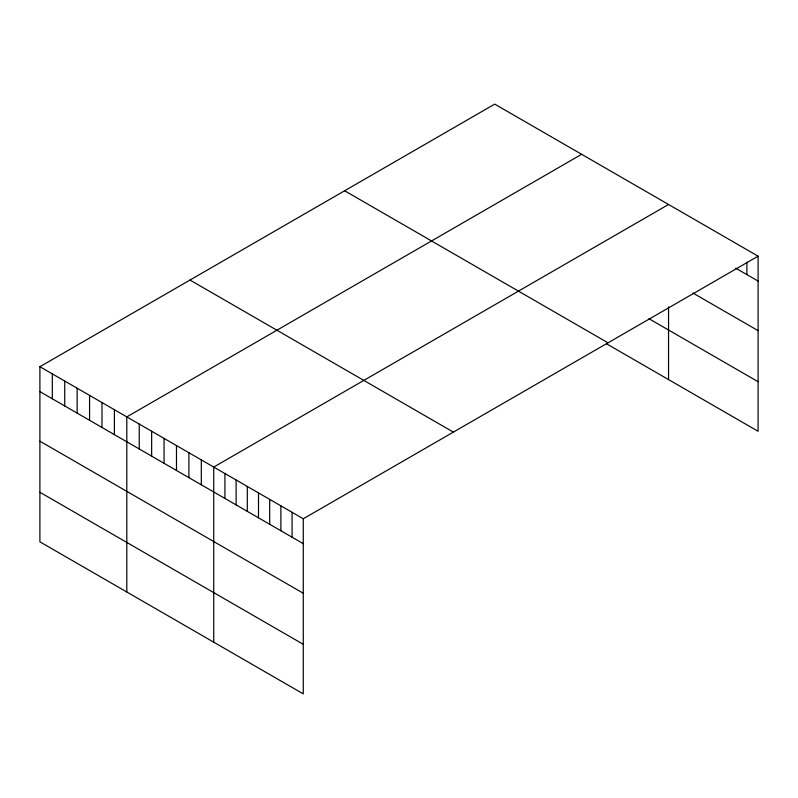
<?xml version="1.0" encoding="UTF-8"?>
<svg xmlns="http://www.w3.org/2000/svg" width="798" height="798" viewBox="0 0 798 798"><rect width="100%" height="100%" fill="white"/><g stroke="black" fill="none" stroke-linecap="round" stroke-linejoin="round"><path stroke-width="1.2" d="M39.9 366.711L303.28 518.77L303.28 693.881L39.9 541.822L39.9 366.711L494.72 104.119L758.1 256.178L758.1 431.289L606.47 343.748M581.642 154.293L126.812 416.885L126.812 592.006M668.554 204.478L213.724 467.069L213.724 642.181M303.28 518.77L758.1 256.178M735.716 268.168L758.1 281.086M692.973 293.056L758.1 330.651M648.894 318.671L758.1 381.723M344.636 190.772L608.006 342.831M189.994 280.048L453.364 432.107M39.9 391.619L303.28 543.677M39.9 441.184L303.28 593.243M39.9 492.256L303.28 644.315M746.908 262.173L746.908 274.622M668.554 306.811L668.554 379.589M292.078 512.306L292.078 537.214M280.886 505.842L280.886 530.75M269.694 499.378L269.694 524.296M258.502 492.915L258.502 517.832M247.31 486.451L247.31 511.368M236.118 479.987L236.118 504.905M224.916 473.523L224.916 498.441M201.315 459.897L201.315 484.815M188.897 452.725L188.897 477.643M176.478 445.563L176.478 470.471M164.059 438.391L164.059 463.309M151.65 431.219L151.65 456.137M139.231 424.057L139.231 448.965M114.393 409.713L114.393 434.631M101.984 402.551L101.984 427.459M89.566 395.379L89.566 420.297M77.147 388.217L77.147 413.125M64.728 381.045L64.728 405.963M52.319 373.873L52.319 398.791"/></g></svg>
